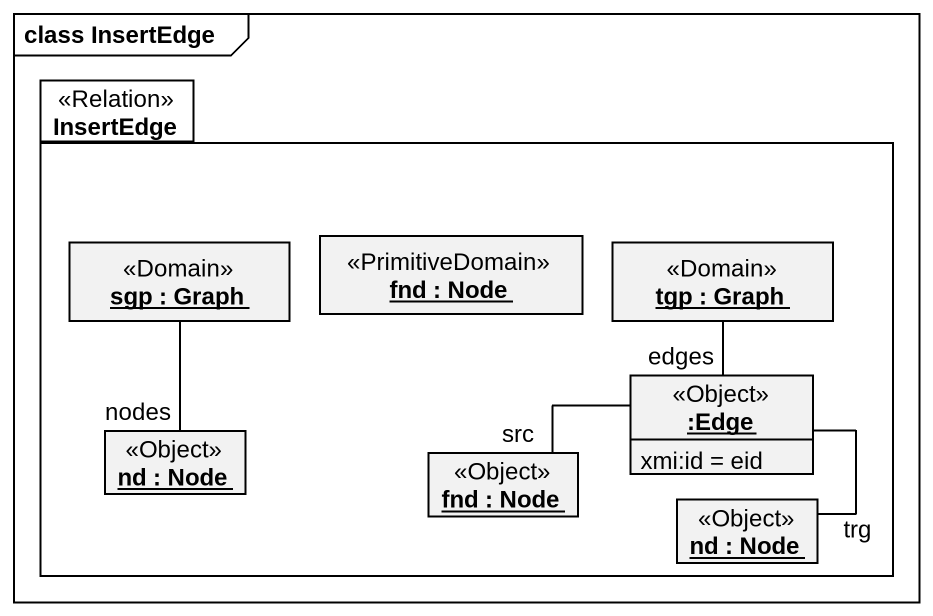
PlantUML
@startuml
mainframe class InsertEdge
hide circle
hide empty members
package InsertEdge <<Relation>> {
  object "sgp : Graph" as sgp <<Domain>>
  object "fnd : Node" as fnd <<PrimitiveDomain>>
  object "tgp : Graph" as tgp <<Domain>>
  object ":Edge" as Edge <<Object>> {
    xmi:id = eid
  }
  object "nd : Node" as nd <<Object>>
  object "fnd : Node" as fnd_2 <<Object>>
  object "nd : Node" as nd_2 <<Object>>
}
sgp -- nd : nodes
tgp -- Edge : edges
Edge -left- fnd_2 : src
Edge -- nd_2 : trg
@enduml
